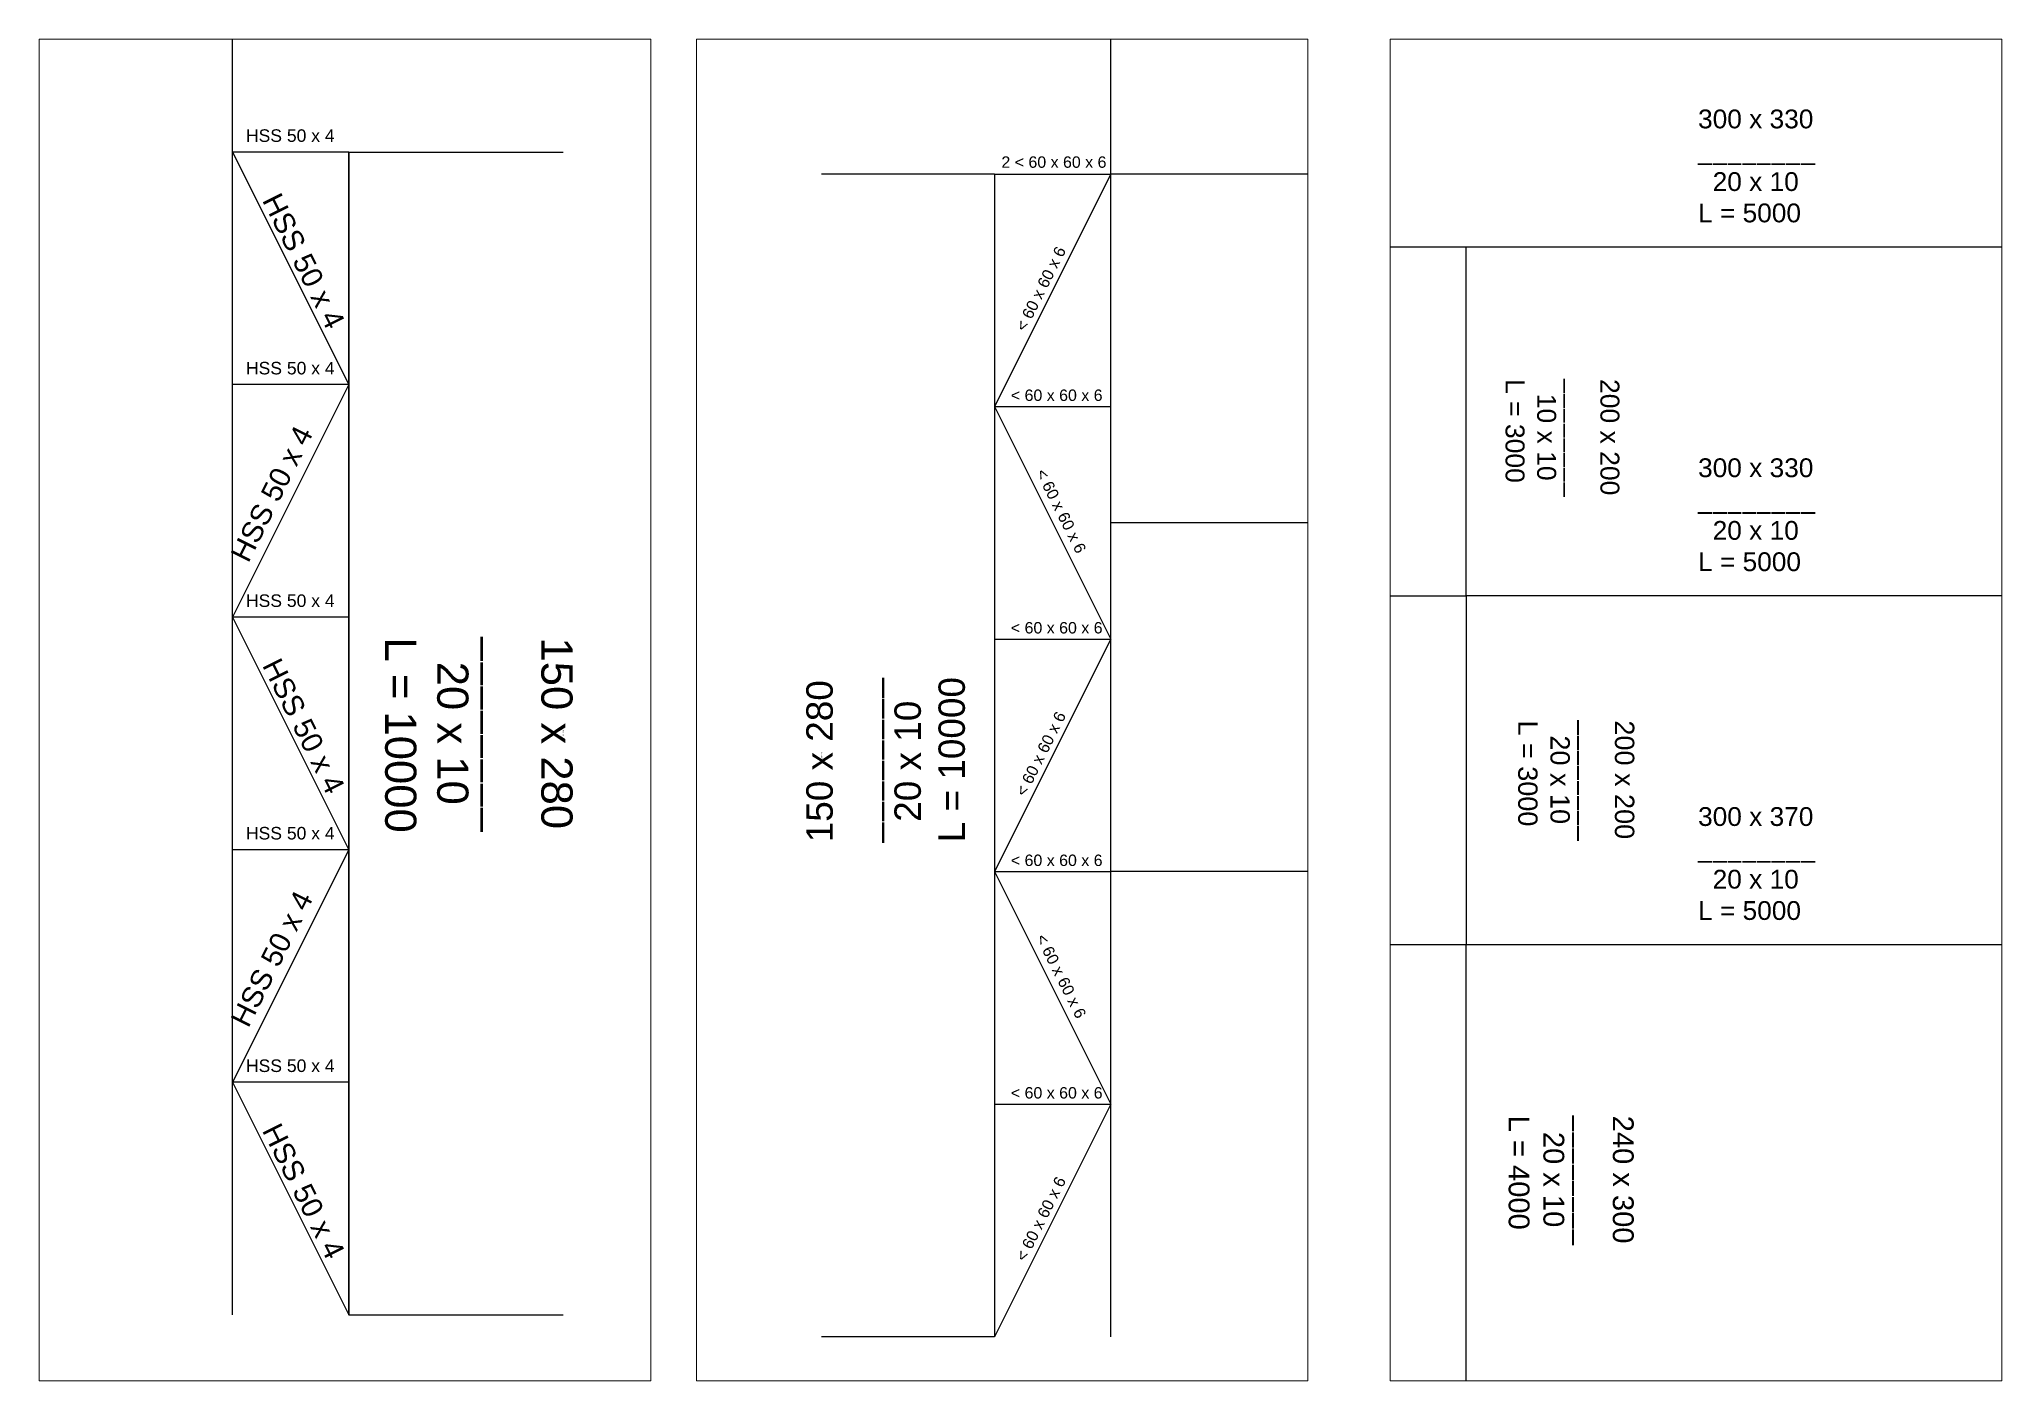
# Paper-space layout 'Layout4' of a CAD drawing. Header units: inches. Extents: x 1 to 14.9, y 1.4 to 10.9.
# The model-space entities are those that its viewports show. They can reach past a viewport. Long polylines and large blocks are cut down to what shows.
import ezdxf

# ---------------------------------------------------------------- set-up
doc = ezdxf.new("R2010")
doc.units = ezdxf.units.IN
doc.header["$MEASUREMENT"] = 0
doc.layers.add('initial layout', color=7, linetype='Continuous')
doc.layers.add('sections', color=3, linetype='Continuous')
doc.layers.add('viewports', color=7, linetype='Continuous', plot=False)
doc.styles.get("Standard").update_dxf_attribs({"font": 'arial.ttf'})
doc.dimstyles.new('section', dxfattribs={"dimtxt": 1e-05, "dimasz": 15, "dimexe": 0.0625, "dimexo": 0.0625, "dimgap": 10, "dimtad": 0, "dimtoh": 1, "dimzin": 0, "dimdsep": 46, "dimtxsty": 'Standard', "dimblk": 'OBLIQUE', "dimcen": 0.09, "dimsd1": 1, "dimsd2": 1, "dimclrd": 256, "dimclre": 256, "dimclrt": 256, "dimadec": 0, "dimazin": 0, "dimtfac": 1, "dimtofl": 0, "dimtmove": 0, "dimatfit": 3, "dimfxl": 1, "dimtfillclr": 256, "dimtolj": 1, "dimtzin": 0, "dimlwe": -1, "dimarcsym": 0})

# ---------------------------------------------------------------- blocks, each defined once
blk = doc.blocks.new('*D296')
at = {"layer": 'Defpoints', "color": 0}
for p in [(604690, 227930), (606177, 227930), (606177, 217930)]:
    blk.add_point(p, dxfattribs=at)
at = {"layer": 'sections', "transparency": 16777216}
for p, q in [((606177, 227930), (604690, 227930)), ((606177, 217930), (604690, 217930))]:
    blk.add_line(p, q, dxfattribs=at)
at = {"layer": 'sections', "transparency": 16777216, "insert": (604690, 222930), "char_height": 10, "attachment_point": 5, "rotation": 90}
blk.add_mtext('\\A1;10000.00', dxfattribs=at)
blk = doc.blocks.new('_Oblique')
at = {"color": 0, "linetype": 'ByBlock', "lineweight": -2}
blk.add_line((-0.5, -0.5), (0.5, 0.5), dxfattribs=at)
blk = doc.blocks.new('*D297')
at = {"layer": 'Defpoints', "color": 0}
for p in [(568177, 227930), (570020, 227930), (568177, 217930)]:
    blk.add_point(p, dxfattribs=at)
at = {"layer": 'sections', "transparency": 16777216}
for p, q in [((568177, 227930), (570020, 227930)), ((568177, 217930), (570020, 217930))]:
    blk.add_line(p, q, dxfattribs=at)
at = {"layer": 'sections', "transparency": 16777216, "insert": (570020, 222930), "char_height": 10, "attachment_point": 5, "rotation": 90}
blk.add_mtext('\\A1;10000.00', dxfattribs=at)

msp = doc.modelspace()

# ---------------------------------------------------------------- linework, layer by layer
at = {"layer": 'initial layout'}
for p, q in [((567176.999, 227930.301), (567176.999, 230930.301)), ((607176.999, 227930.301), (607176.999, 230930.301)), ((568176.999, 227930.301), (567176.999, 227930.301)), ((567176.999, 227930.301), (568176.999, 225930.301)), ((567176.999, 224930.301), (567176.999, 227930.301)), ((568176.999, 227930.301), (568176.999, 217930.301)), ((568176.999, 217930.301), (568176.999, 227930.301)), ((606176.999, 227930.301), (607176.999, 227930.301)), ((607176.999, 227930.301), (606176.999, 225930.301)), ((606176.999, 227930.301), (606176.999, 217930.301)), ((606176.999, 227930.301), (606176.999, 217930.301)), ((607176.999, 225930.301), (607176.999, 227930.301)), ((612176.999, 227930.301), (607176.999, 227930.301)), ((617176.999, 227930.301), (612176.999, 227930.301)), ((617176.999, 224930.301), (617176.999, 227930.301)), ((622176.999, 227930.301), (617176.999, 227930.301)), ((568176.999, 225930.301), (567176.999, 225930.301)), ((568176.999, 225930.301), (567176.999, 223930.301)), ((606176.999, 225930.301), (607176.999, 225930.301)), ((606176.999, 225930.301), (607176.999, 223930.301)), ((607176.999, 221930.301), (607176.999, 225930.301)), ((567176.999, 220930.301), (567176.999, 224930.301)), ((612176.999, 224930.301), (607176.999, 224930.301)), ((612176.999, 224930.301), (617176.999, 224930.301)), ((622176.999, 224930.301), (617176.999, 224930.301)), ((617176.999, 224930.301), (617176.999, 221930.301)), ((617176.999, 224930.301), (617176.999, 221930.301)), ((568176.999, 223930.301), (567176.999, 223930.301)), ((567176.999, 223930.301), (568176.999, 221930.301)), ((606176.999, 223930.301), (607176.999, 223930.301)), ((607176.999, 223930.301), (606176.999, 221930.301)), ((568176.999, 221930.301), (567176.999, 221930.301)), ((568176.999, 221930.301), (567176.999, 219930.301)), ((606176.999, 221930.301), (607176.999, 221930.301)), ((606176.999, 221930.301), (607176.999, 219930.301)), ((612176.999, 221930.301), (607176.999, 221930.301)), ((607176.999, 217930.301), (607176.999, 221930.301)), ((617176.999, 221930.301), (612176.999, 221930.301)), ((622176.999, 221930.301), (617176.999, 221930.301)), ((617176.999, 217930.301), (617176.999, 221930.301)), ((567176.999, 217930.301), (567176.999, 220930.301)), ((568176.999, 219930.301), (567176.999, 219930.301)), ((567176.999, 219930.301), (568176.999, 217930.301)), ((606176.999, 219930.301), (607176.999, 219930.301)), ((607176.999, 219930.301), (606176.999, 217930.301))]:
    msp.add_line(p, q, dxfattribs=at)

# ---------------------------------------------------------------- texts
at = {"layer": 'sections'}
for s, height, rotation, p in [('HSS 50 x 4', 107.9703, 0, (567291.432, 228018.026)), ('2 < 60 x 60 x 6', 98.14202, 0, (606236.451, 227983.751)), ('HSS 50 x 4', 177.9491, 296.5650512, (567427.39, 227516.185)), (' < 60 x 60 x 6', 98.14202, 63.4349488, (606425.369, 226534.59)), ('HSS 50 x 4', 107.9703, 0, (567291.432, 226018.026)), (' < 60 x 60 x 6', 98.14202, 0, (606279.45, 225978.497)), ('HSS 50 x 4', 177.9491, 63.4349488, (567311.148, 224389.695)), (' < 60 x 60 x 6', 98.14202, 296.5650512, (606512.876, 225396.676)), ('HSS 50 x 4', 107.9703, 0, (567291.432, 224018.026)), (' < 60 x 60 x 6', 98.14202, 0, (606279.45, 223978.497)), ('HSS 50 x 4', 177.9491, 296.5650512, (567427.39, 223516.185)), (' < 60 x 60 x 6', 98.14202, 63.4349488, (606425.369, 222534.59)), ('HSS 50 x 4', 107.9703, 0, (567291.432, 222018.026)), (' < 60 x 60 x 6', 98.14202, 0, (606279.45, 221978.497)), ('HSS 50 x 4', 177.9491, 63.4349488, (567311.148, 220389.695)), (' < 60 x 60 x 6', 98.14202, 296.5650512, (606512.876, 221396.676)), ('HSS 50 x 4', 107.9703, 0, (567291.432, 220018.026)), (' < 60 x 60 x 6', 98.14202, 0, (606279.45, 219978.497)), ('HSS 50 x 4', 177.9491, 296.5650512, (567427.39, 219516.185)), (' < 60 x 60 x 6', 98.14202, 63.4349488, (606425.369, 218534.59))]:
    msp.add_text(s, height=height, rotation=rotation, dxfattribs=at).set_placement(p)
at = {"layer": 'sections', "char_height": 161.6327, "attachment_point": 1}
for s, insert in [('300 x 330\\P________\\P  20 x 10\\PL = 5000', (619171.777, 229113.514)), ('300 x 330\\P________\\P  20 x 10\\PL = 5000', (619171.777, 226113.514)), ('300 x 370\\P________\\P  20 x 10\\PL = 5000', (619171.777, 223113.514))]:
    msp.add_mtext_dynamic_manual_height_columns(s, width=984.82342, gutter_width=808.163, heights=[0], dxfattribs=dict(at, insert=insert))
at = {"layer": 'sections', "attachment_point": 1}
for s, width, gutter_width, insert, char_height, rotation in [('200 x 200\\P________\\P  10 x 10\\PL = 3000', 993.66214, 815.417, (618494.842, 226795.825), 163.0833, 270), ('200 x 200\\P________\\P  20 x 10\\PL = 3000', 1013.75745, 831.907, (618623.266, 223859.348), 166.3814, 270), ('150 x 280\\P________\\P  20 x 10\\PL = 10000', 1636.64299, 1343.058, (570100.471, 223755.457), 268.6116, 270), ('150 x 280\\P________\\P  20 x 10\\PL = 10000', 1384.85194, 1136.434, (604558.469, 222182.511), 227.2868, 90), ('240 x 300\\P________\\P  20 x 10\\PL = 4000', 1091.7391, 895.9, (618618.039, 220459.787), 179.18, 270)]:
    msp.add_mtext_dynamic_manual_height_columns(s, width=width, gutter_width=gutter_width, heights=[0], dxfattribs=dict(at, insert=insert, char_height=char_height, rotation=rotation))

# ---------------------------------------------------------------- dimensions: what is measured, and where the dimension line sits
at = {"layer": 'sections'}
for base, p1, p2, picture, middle in [((570019.753, 227930.301), (568176.999, 217930.301), (568176.999, 227930.301), '*D297', (570019.753, 222930.301)), ((604689.725, 227930.301), (606176.999, 217930.301), (606176.999, 227930.301), '*D296', (604689.725, 222930.301))]:
    dim = msp.add_linear_dim(base=base, p1=p1, p2=p2, angle=90, dimstyle='section', override={"dimtxt": 10}, dxfattribs=at)
    dim.commit()
    dim.dimension.update_dxf_attribs({"geometry": picture, "text_midpoint": middle})

psp = doc.layouts.new('Layout4')

# ---------------------------------------------------------------- viewports
at = {"layer": 'viewports'}
psp.add_viewport(center=(3.12, 6.12), size=(4.331, 9.5034), view_center_point=(568143.026, 223131.703), view_height=11538.211, dxfattribs=at)
for center, view_center_point, status in [((7.776, 6.12), (606243.792, 223320.341), 3), ((12.69, 6.12), (619153.97, 223949.132), 4)]:
    psp.add_viewport(center=center, size=(4.331, 9.5034), view_center_point=view_center_point, view_height=11538.2113, status=status, dxfattribs=at)

doc.saveas('drawing.dxf')
